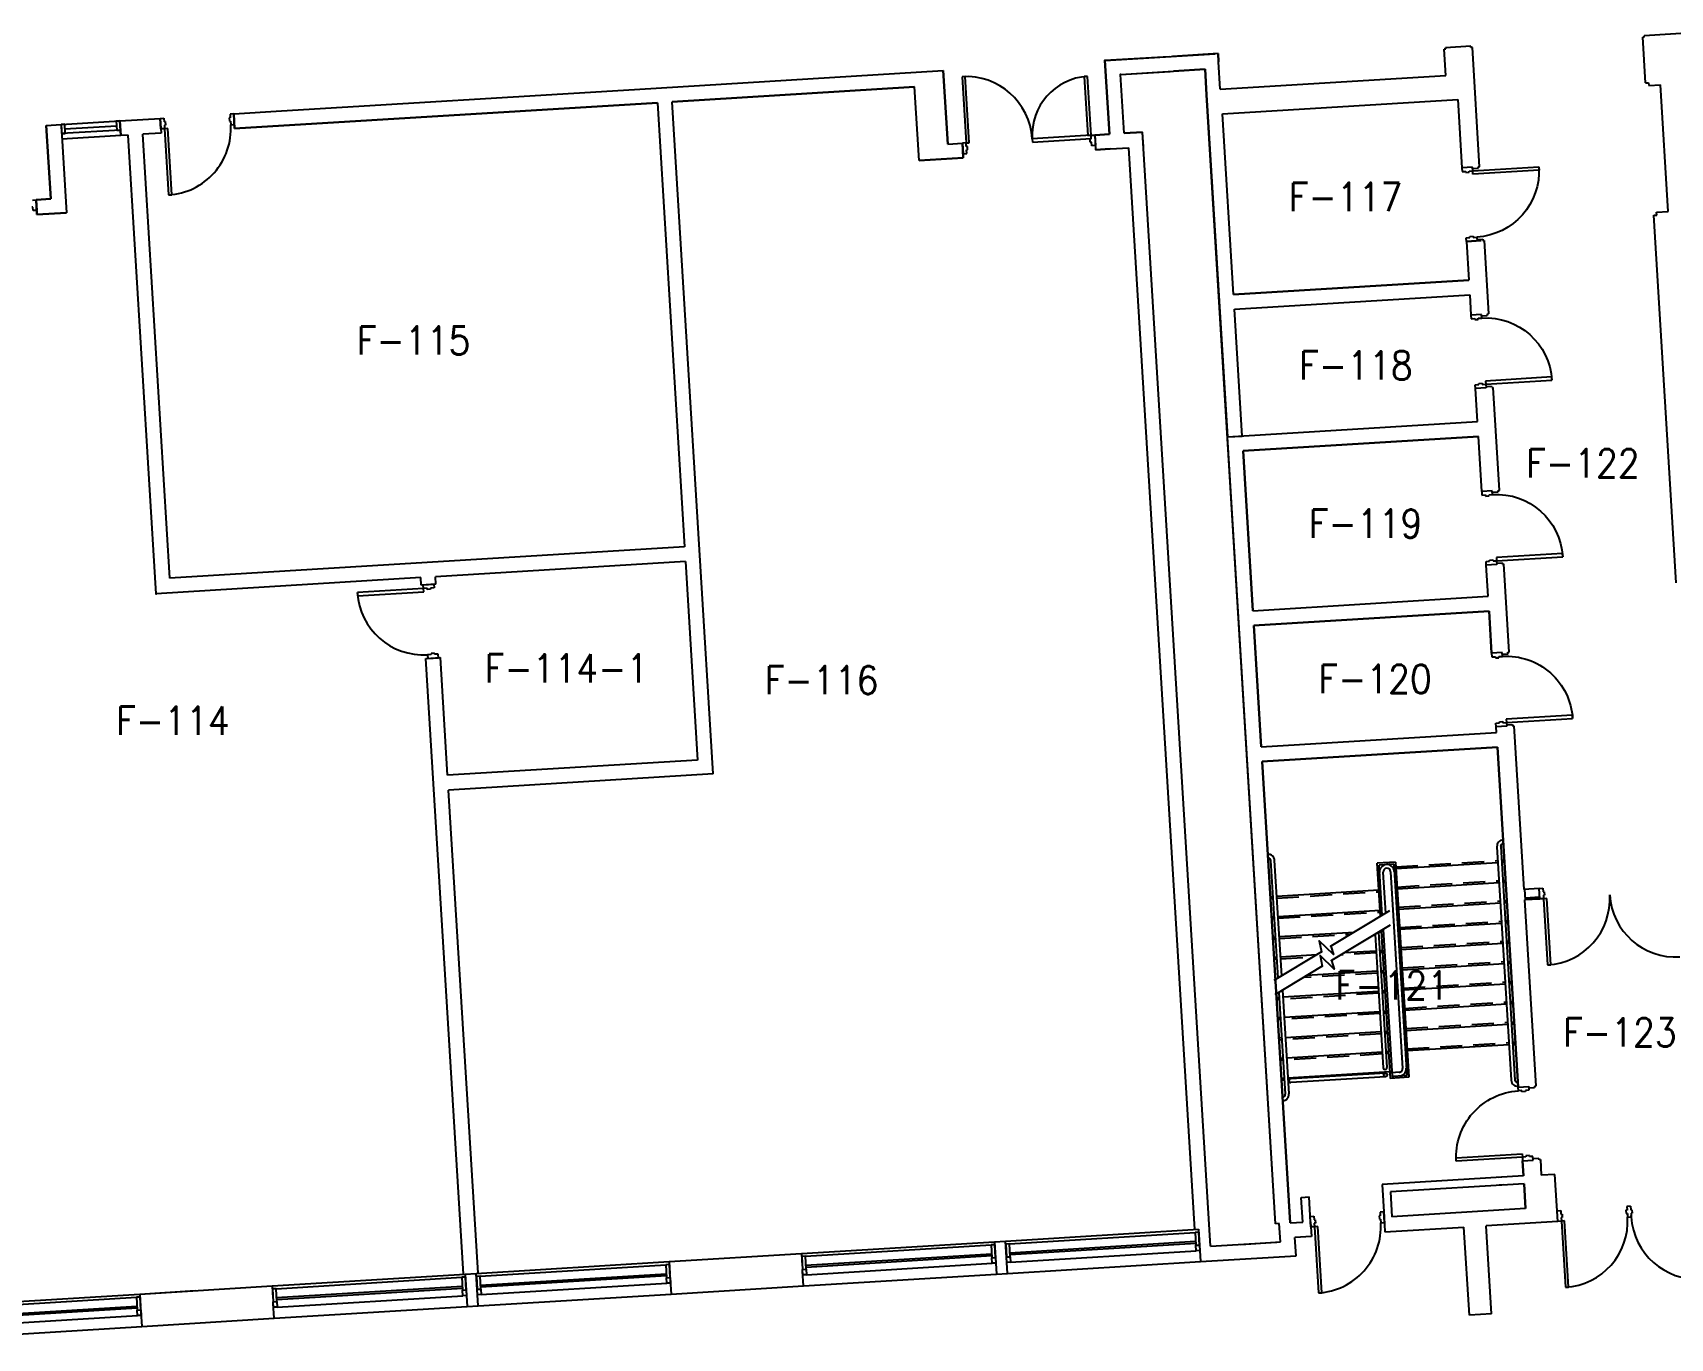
# Model space of a CAD drawing. Header units: inches. Extents: x -2 to 15026, y -1056 to 7065.
# Drawn here: x 11386 to 12275, y 5563 to 6272 of the extents above; entities that cross this region are included whole.
import ezdxf
from ezdxf.enums import TextEntityAlignment as Align

# ---------------------------------------------------------------- set-up
doc = ezdxf.new("R2010")
doc.units = ezdxf.units.IN
doc.header["$LTSCALE"] = 48
doc.header["$MEASUREMENT"] = 0
doc.linetypes.add('HIDDEN', pattern=[0.375, 0.25, -0.125])
doc.layers.get('0').update_dxf_attribs({"linetype": 'CONTINUOUS'})
for name, color, linetype in [('A-DOOR', 5, 'CONTINUOUS'), ('A-FLOR-STRS', 4, 'CONTINUOUS'), ('A-GLAZ', 1, 'CONTINUOUS'), ('A-GLAZ-DETL', 5, 'CONTINUOUS'), ('A-WALL', 7, 'CONTINUOUS'), ('A-WALL-SILL', 3, 'CONTINUOUS'), ('SP-RMNO', 7, 'CONTINUOUS'), ('SP-ROOM', 7, 'CONTINUOUS'), ('SP-ROOMF', 7, 'CONTINUOUS')]:
    doc.layers.add(name, color=color, linetype=linetype)
doc.styles.add('ROMANS', font='ROMANS', dxfattribs={"width": 0.78})

# ---------------------------------------------------------------- blocks, each defined once
blk = doc.blocks.new('BRKSYM4')
at = {"layer": 'A-FLOR-STRS', "color": 3, "linetype": 'Continuous'}
blk.add_lwpolyline([(0, 0), (0.04825, -0.192625), (0.16275, 0.235), (0.247125, 0)], dxfattribs=at)
for p in [(0, 0), (0.247125, 0)]:
    blk.add_point(p, dxfattribs=at)
blk = doc.blocks.new('BRKSYM5')
at = {"layer": 'A-FLOR-STRS', "color": 3, "linetype": 'Continuous'}
blk.add_lwpolyline([(0, 0), (0.04825, -0.192625), (0.16275, 0.235), (0.247125, 0)], dxfattribs=at)
for p in [(0, 0), (0.247125, 0)]:
    blk.add_point(p, dxfattribs=at)
blk = doc.blocks.new('FMGRM1')
at = {"style": 'ROMANS', "width": 0.9}
for tag, p in [('DATA1', (0, -0.2836)), ('DATA2', (0, -0.443)), ('DATA3', (0, -0.6024)), ('DATA4', (0, -0.7618)), ('DATA5', (0, -0.9213))]:
    blk.add_attdef(tag, text='', height=0.1172, dxfattribs=at).set_placement(p, align=Align.CENTER)
at = {"layer": 'SP-RMNO', "style": 'ROMANS', "width": 0.9}
blk.add_attdef('RMNUMB', text='', height=0.16, dxfattribs=at).set_placement((0, 0), align=Align.MIDDLE)

msp = doc.modelspace()

# ---------------------------------------------------------------- linework, layer by layer
at = {"layer": 'A-DOOR', "linetype": 'Continuous'}
for p, q in [((11892.32, 6248.32), (11890.58, 6248.21)), ((11890.58, 6248.21), (11892.78, 6212.28)), ((11894.52, 6212.38), (11892.32, 6248.32)), ((11958.7, 6248.38), (11956.95, 6248.27)), ((11956.95, 6248.27), (11958.91, 6216.33)), ((11960.65, 6216.44), (11958.7, 6248.38)), ((11455.15, 6225.59), (11457.14, 6225.71)), ((11455.5, 6219.85), (11455.15, 6225.59)), ((11457.14, 6225.71), (11457.26, 6223.77)), ((11493.2, 6225.97), (11492.57, 6225.93)), ((11492.57, 6225.93), (11492.69, 6224.06)), ((11495.07, 6228.03), (11493.08, 6227.91)), ((11493.08, 6227.91), (11493.2, 6225.97)), ((11495.43, 6222.29), (11495.07, 6228.03)), ((11457.5, 6219.97), (11455.5, 6219.85)), ((11457.26, 6223.77), (11457.89, 6223.81)), ((11458, 6221.94), (11457.38, 6221.9)), ((11457.38, 6221.9), (11457.5, 6219.97)), ((11459.24, 6220.07), (11457.5, 6219.97)), ((11457.5, 6219.97), (11459.69, 6184.04)), ((11457.89, 6223.81), (11458, 6221.94)), ((11461.44, 6184.14), (11459.24, 6220.07)), ((11492.69, 6224.06), (11493.31, 6224.1)), ((11493.31, 6224.1), (11493.43, 6222.17)), ((11493.43, 6222.17), (11495.43, 6222.29)), ((11960.65, 6216.44), (11928.71, 6214.48)), ((11958.91, 6216.33), (11960.65, 6216.44)), ((11960.65, 6216.44), (11962.65, 6216.56)), ((11960.76, 6214.69), (11960.65, 6216.44)), ((11960.77, 6214.5), (11960.65, 6216.44)), ((11962.65, 6216.56), (11963, 6210.82)), ((11892.78, 6212.28), (11890.78, 6212.15)), ((11890.78, 6212.15), (11891.13, 6206.42)), ((11892.78, 6212.28), (11894.52, 6212.38)), ((11892.9, 6210.34), (11892.78, 6212.28)), ((11893.52, 6210.38), (11892.9, 6210.34)), ((11893.01, 6208.47), (11893.63, 6208.51)), ((11893.13, 6206.54), (11893.01, 6208.47)), ((11893.63, 6208.51), (11893.52, 6210.38)), ((11928.71, 6214.48), (11928.82, 6212.73)), ((11928.82, 6212.73), (11960.76, 6214.69)), ((11960.15, 6214.46), (11960.77, 6214.5)), ((11960.26, 6212.59), (11960.15, 6214.46)), ((11960.89, 6212.63), (11960.26, 6212.59)), ((11961.01, 6210.7), (11960.89, 6212.63)), ((11963, 6210.82), (11961.01, 6210.7)), ((11891.13, 6206.42), (11893.13, 6206.54)), ((12167.84, 6199.04), (12162.1, 6198.69)), ((12162.1, 6198.69), (12162.22, 6196.7)), ((12167.96, 6197.05), (12167.84, 6199.04)), ((12167.96, 6197.05), (12203.89, 6199.25)), ((12203.89, 6199.25), (12204, 6197.5)), ((12162.22, 6196.7), (12164.15, 6196.81)), ((12164.15, 6196.81), (12164.19, 6196.19)), ((12164.19, 6196.19), (12166.06, 6196.31)), ((12166.02, 6196.93), (12167.96, 6197.05)), ((12166.06, 6196.31), (12166.02, 6196.93)), ((12168.06, 6195.3), (12167.96, 6197.05)), ((12204, 6197.5), (12168.06, 6195.3)), ((11385.73, 6181.27), (11387.72, 6181.39)), ((11387.72, 6181.39), (11388.08, 6175.65)), ((11459.69, 6184.04), (11461.44, 6184.14)), ((11385.96, 6177.47), (11385.34, 6177.43)), ((11386.08, 6175.53), (11385.96, 6177.47)), ((11388.08, 6175.65), (11386.08, 6175.53)), ((12164.42, 6160.76), (12166.35, 6160.88)), ((12164.54, 6158.77), (12164.42, 6160.76)), ((12170.28, 6159.12), (12164.54, 6158.77)), ((12166.31, 6161.51), (12168.18, 6161.62)), ((12166.35, 6160.88), (12166.31, 6161.51)), ((12168.18, 6161.62), (12168.22, 6161)), ((12168.22, 6161), (12170.16, 6161.11)), ((12170.16, 6161.11), (12170.28, 6159.12)), ((12172.72, 6119.19), (12166.98, 6118.84)), ((12166.98, 6118.84), (12167.1, 6116.85)), ((12172.84, 6117.2), (12172.72, 6119.19)), ((12167.1, 6116.85), (12169.04, 6116.96)), ((12169.04, 6116.96), (12169.07, 6116.34)), ((12169.07, 6116.34), (12170.95, 6116.45)), ((12170.91, 6117.08), (12172.84, 6117.2)), ((12170.95, 6116.45), (12170.91, 6117.08)), ((12210.87, 6085.21), (12174.93, 6083.01)), ((12174.93, 6083.01), (12175.04, 6081.26)), ((12175.04, 6081.26), (12210.97, 6083.46)), ((12210.97, 6083.46), (12210.87, 6085.21)), ((12169.3, 6080.91), (12171.23, 6081.03)), ((12169.42, 6078.92), (12169.3, 6080.91)), ((12175.16, 6079.27), (12169.42, 6078.92)), ((12171.2, 6081.65), (12173.07, 6081.77)), ((12171.23, 6081.03), (12171.2, 6081.65)), ((12173.07, 6081.77), (12173.11, 6081.15)), ((12173.11, 6081.15), (12175.04, 6081.26)), ((12175.04, 6081.26), (12175.16, 6079.27)), ((12178.58, 6023.37), (12172.84, 6023.02)), ((12172.84, 6023.02), (12172.96, 6021.02)), ((12172.96, 6021.02), (12174.9, 6021.14)), ((12174.9, 6021.14), (12174.94, 6020.52)), ((12176.77, 6021.26), (12178.7, 6021.38)), ((12176.81, 6020.63), (12176.77, 6021.26)), ((12178.7, 6021.38), (12178.58, 6023.37)), ((12174.94, 6020.52), (12176.81, 6020.63)), ((12175.16, 5985.09), (12177.09, 5985.21)), ((12177.06, 5985.83), (12178.93, 5985.95)), ((12177.09, 5985.21), (12177.06, 5985.83)), ((12178.93, 5985.95), (12178.97, 5985.32)), ((12178.97, 5985.32), (12180.9, 5985.44)), ((12216.73, 5989.39), (12180.79, 5987.19)), ((12180.79, 5987.19), (12180.9, 5985.44)), ((12180.9, 5985.44), (12216.83, 5987.64)), ((12180.9, 5985.44), (12181.02, 5983.45)), ((12216.83, 5987.64), (12216.73, 5989.39)), ((12175.28, 5983.1), (12175.16, 5985.09)), ((12181.02, 5983.45), (12175.28, 5983.1)), ((11598.12, 5970.34), (11562.19, 5968.14)), ((11562.19, 5968.14), (11562.3, 5966.39)), ((11562.3, 5966.39), (11598.23, 5968.59)), ((11598, 5972.33), (11603.74, 5972.68)), ((11598.12, 5970.34), (11598, 5972.33)), ((11600.06, 5970.46), (11598.12, 5970.34)), ((11598.23, 5968.59), (11598.12, 5970.34)), ((11600.09, 5969.83), (11600.06, 5970.46)), ((11601.97, 5969.95), (11600.09, 5969.83)), ((11603.86, 5970.69), (11601.93, 5970.57)), ((11601.93, 5970.57), (11601.97, 5969.95)), ((11603.74, 5972.68), (11603.86, 5970.69)), ((11602.25, 5934.52), (11600.32, 5934.4)), ((11600.32, 5934.4), (11600.44, 5932.41)), ((11600.44, 5932.41), (11606.18, 5932.76)), ((11604.09, 5935.26), (11602.22, 5935.15)), ((11602.22, 5935.15), (11602.25, 5934.52)), ((11604.13, 5934.64), (11604.09, 5935.26)), ((11606.06, 5934.76), (11604.13, 5934.64)), ((11606.18, 5932.76), (11606.06, 5934.76)), ((12183.95, 5935.54), (12178.21, 5935.19)), ((12178.21, 5935.19), (12178.34, 5933.19)), ((12178.34, 5933.19), (12180.27, 5933.31)), ((12180.27, 5933.31), (12180.31, 5932.68)), ((12180.31, 5932.68), (12182.18, 5932.8)), ((12182.14, 5933.42), (12184.07, 5933.54)), ((12182.18, 5932.8), (12182.14, 5933.42)), ((12184.07, 5933.54), (12183.95, 5935.54)), ((12180.53, 5897.26), (12182.47, 5897.37)), ((12180.66, 5895.26), (12180.53, 5897.26)), ((12182.43, 5898), (12184.3, 5898.11)), ((12182.47, 5897.37), (12182.43, 5898)), ((12184.3, 5898.11), (12184.34, 5897.49)), ((12184.34, 5897.49), (12186.27, 5897.61)), ((12222.1, 5901.55), (12186.17, 5899.35)), ((12186.17, 5899.35), (12186.27, 5897.61)), ((12186.27, 5897.61), (12222.21, 5899.81)), ((12186.27, 5897.61), (12186.39, 5895.61)), ((12222.21, 5899.81), (12222.1, 5901.55)), ((12186.39, 5895.61), (12180.66, 5895.26)), ((12204.08, 5807.55), (12206.08, 5807.67)), ((12204.43, 5801.81), (12204.08, 5807.55)), ((12206.08, 5807.67), (12206.19, 5805.73)), ((12206.43, 5801.93), (12204.43, 5801.81)), ((12206.19, 5805.73), (12206.82, 5805.77)), ((12206.93, 5803.9), (12206.31, 5803.86)), ((12206.31, 5803.86), (12206.43, 5801.93)), ((12208.18, 5802.04), (12206.43, 5801.93)), ((12206.43, 5801.93), (12208.63, 5765.99)), ((12206.82, 5805.77), (12206.93, 5803.9)), ((12210.37, 5766.1), (12208.18, 5802.04)), ((12208.63, 5765.99), (12210.37, 5766.1)), ((12192.62, 5699.63), (12198.36, 5699.98)), ((12192.74, 5697.63), (12192.62, 5699.63)), ((12194.68, 5697.75), (12192.74, 5697.63)), ((12194.71, 5697.12), (12194.68, 5697.75)), ((12196.59, 5697.24), (12194.71, 5697.12)), ((12198.48, 5697.98), (12196.55, 5697.86)), ((12196.55, 5697.86), (12196.59, 5697.24)), ((12198.36, 5699.98), (12198.48, 5697.98)), ((12158.9, 5661.24), (12194.83, 5663.44)), ((12159.01, 5659.5), (12158.9, 5661.24)), ((12194.94, 5661.7), (12159.01, 5659.5)), ((12194.83, 5663.44), (12194.94, 5661.7)), ((12196.87, 5661.81), (12194.94, 5661.7)), ((12194.94, 5661.7), (12195.06, 5659.7)), ((12195.06, 5659.7), (12200.8, 5660.05)), ((12198.71, 5662.55), (12196.84, 5662.44)), ((12196.84, 5662.44), (12196.87, 5661.81)), ((12198.75, 5661.93), (12198.71, 5662.55)), ((12200.68, 5662.05), (12198.75, 5661.93)), ((12200.8, 5660.05), (12200.68, 5662.05)), ((12079.69, 5629.48), (12081.69, 5629.6)), ((12080.04, 5623.74), (12079.69, 5629.48)), ((12081.69, 5629.6), (12081.81, 5627.66)), ((12117.74, 5629.86), (12117.12, 5629.82)), ((12117.12, 5629.82), (12117.23, 5627.95)), ((12119.62, 5631.92), (12117.62, 5631.8)), ((12117.62, 5631.8), (12117.74, 5629.86)), ((12119.97, 5626.18), (12119.62, 5631.92)), ((12213.75, 5632.54), (12215.75, 5632.66)), ((12214.1, 5626.8), (12213.75, 5632.54)), ((12215.75, 5632.66), (12215.87, 5630.73)), ((12215.87, 5630.73), (12216.49, 5630.77)), ((12216.49, 5630.77), (12216.61, 5628.9)), ((12251.8, 5632.93), (12251.18, 5632.89)), ((12251.18, 5632.89), (12251.29, 5631.02)), ((12251.29, 5631.02), (12251.92, 5631.06)), ((12253.68, 5634.98), (12251.68, 5634.86)), ((12251.68, 5634.86), (12251.8, 5632.93)), ((12251.92, 5631.06), (12252.04, 5629.12)), ((12253.68, 5634.98), (12253.8, 5633.05)), ((12253.8, 5633.05), (12254.42, 5633.09)), ((12254.54, 5631.22), (12253.91, 5631.18)), ((12253.91, 5631.18), (12254.03, 5629.24)), ((12254.42, 5633.09), (12254.54, 5631.22)), ((12082.04, 5623.86), (12080.04, 5623.74)), ((12081.81, 5627.66), (12082.43, 5627.7)), ((12082.54, 5625.83), (12081.92, 5625.79)), ((12081.92, 5625.79), (12082.04, 5623.86)), ((12083.79, 5623.97), (12082.04, 5623.86)), ((12082.04, 5623.86), (12084.24, 5587.93)), ((12082.43, 5627.7), (12082.54, 5625.83)), ((12085.98, 5588.03), (12083.79, 5623.97)), ((12117.23, 5627.95), (12117.85, 5627.99)), ((12117.85, 5627.99), (12117.97, 5626.06)), ((12117.97, 5626.06), (12119.97, 5626.18)), ((12216.1, 5626.92), (12214.1, 5626.8)), ((12216.61, 5628.9), (12215.98, 5628.86)), ((12215.98, 5628.86), (12216.1, 5626.92)), ((12217.85, 5627.03), (12216.1, 5626.92)), ((12216.1, 5626.92), (12218.3, 5590.99)), ((12220.04, 5591.09), (12217.85, 5627.03)), ((12252.04, 5629.12), (12254.03, 5629.24)), ((12084.24, 5587.93), (12085.98, 5588.03)), ((12218.3, 5590.99), (12220.04, 5591.09))]:
    msp.add_line(p, q, dxfattribs=at)
for centre, radius, start, end in [((11892.78, 6212.28), 36, 3.50549, 93.50549), ((11960.65, 6216.44), 32, 93.50548, 183.50548), ((12206.43, 5801.93), 36, 273.5, 3.49999), ((12278.27, 5806.3), 36, 183.50001, 273.50001), ((12216.1, 5626.92), 36, 273.50045, 3.50044), ((12289.94, 5631.42), 36, 183.50046, 273.50046)]:
    msp.add_arc(centre, radius, start, end, dxfattribs=at)
for centre, major_axis, start_param, end_param in [((11457.5, 6219.97), (25.46, 25.46), 3.988077, 5.558874), ((11598.12, 5970.34), (-25.46, 25.46), 0.846485, 2.417281), ((12082.04, 5623.86), (25.46, 25.46), 3.988077, 5.558874)]:
    msp.add_ellipse(centre, major_axis=major_axis, ratio=1, start_param=start_param, end_param=end_param, dxfattribs=at)
at = {"layer": 'A-DOOR', "linetype": 'Continuous', "extrusion": (0, 0, -1)}
for centre, major_axis, start_param, end_param in [((12167.96, 6197.05), (-25.46, 25.46), 2.295108, 3.865904), ((12175.04, 6081.26), (-25.46, 25.46), 0.724312, 2.295108), ((12180.9, 5985.44), (-25.46, 25.46), 0.724312, 2.295108), ((12186.27, 5897.61), (25.46, 25.46), -0.846485, 0.724312), ((12194.94, 5661.7), (25.46, 25.46), 3.865904, 5.436701)]:
    msp.add_ellipse(centre, major_axis=major_axis, ratio=1, start_param=start_param, end_param=end_param, dxfattribs=at)
at = {"layer": 'A-DOOR', "linetype": 'Continuous'}
msp.add_point((12254, 5629.74), dxfattribs=at)
at = {"layer": 'A-FLOR-STRS', "linetype": 'Continuous'}
for p, q in [((12181.13, 5830.17), (12188.88, 5703.4)), ((12183.13, 5830.29), (12190.88, 5703.53)), ((12062.26, 5758.96), (12058.36, 5822.66)), ((12064.19, 5760.12), (12060.36, 5822.78)), ((12126.04, 5821.79), (12116.06, 5821.18)), ((12117.82, 5792.43), (12116.06, 5821.18)), ((12125.1, 5820.73), (12117.12, 5820.24)), ((12118.78, 5793.01), (12117.12, 5820.24)), ((12120.71, 5794.18), (12119.36, 5816.37)), ((12123.35, 5816.61), (12129.88, 5709.81)), ((12125.1, 5820.73), (12132.12, 5705.94)), ((12126.04, 5821.79), (12133.18, 5705.01)), ((12126.25, 5818.3), (12181.65, 5821.68)), ((12183.65, 5821.81), (12185.14, 5821.9)), ((12126.92, 5807.32), (12182.32, 5810.7)), ((12184.32, 5810.83), (12185.81, 5810.92)), ((12058.05, 5803.1), (12059.55, 5803.19)), ((12061.55, 5803.32), (12116.94, 5806.71)), ((12127.6, 5796.34), (12182.99, 5799.72)), ((12184.99, 5799.85), (12186.49, 5799.94)), ((12058.72, 5792.12), (12060.22, 5792.22)), ((12062.22, 5792.34), (12117.61, 5795.73)), ((12122.7, 5795.37), (12090.86, 5776.19)), ((12059.4, 5781.14), (12060.89, 5781.24)), ((12062.89, 5781.36), (12103.57, 5783.85)), ((12123.18, 5787.53), (12091.34, 5768.35)), ((12114.91, 5782.55), (12119.34, 5710.17)), ((12116.85, 5783.71), (12121.34, 5710.29)), ((12118.3, 5784.59), (12123.2, 5704.4)), ((12119.26, 5785.17), (12124.14, 5705.46)), ((12128.27, 5785.36), (12183.66, 5788.74)), ((12185.66, 5788.87), (12187.16, 5788.96)), ((12085.78, 5773.13), (12059.92, 5757.55)), ((12115.46, 5773.55), (12098.23, 5772.5)), ((12118.96, 5773.77), (12117.46, 5773.68)), ((12128.94, 5774.38), (12184.33, 5777.77)), ((12186.33, 5777.89), (12187.83, 5777.98)), ((12060.07, 5770.16), (12061.56, 5770.26)), ((12086.26, 5765.29), (12060.4, 5749.71)), ((12063.56, 5770.38), (12083.2, 5771.58)), ((12129.61, 5763.4), (12185.01, 5766.79)), ((12187, 5766.91), (12188.5, 5767)), ((12116.14, 5762.57), (12077.87, 5760.23)), ((12119.63, 5762.79), (12118.13, 5762.7)), ((12130.28, 5752.42), (12185.68, 5755.81)), ((12187.67, 5755.93), (12189.17, 5756.02)), ((12062.91, 5748.3), (12061.41, 5748.21)), ((12062.73, 5751.12), (12066.11, 5695.9)), ((12064.67, 5752.28), (12068.11, 5696.02)), ((12116.81, 5751.59), (12064.9, 5748.42)), ((12120.3, 5751.81), (12118.8, 5751.72)), ((12188.35, 5744.95), (12189.84, 5745.04)), ((12063.58, 5737.32), (12062.08, 5737.23)), ((12117.48, 5740.61), (12065.58, 5737.44)), ((12120.97, 5740.83), (12119.47, 5740.74)), ((12130.95, 5741.44), (12186.35, 5744.83)), ((12118.15, 5729.64), (12066.25, 5726.46)), ((12121.64, 5729.85), (12120.15, 5729.76)), ((12131.62, 5730.46), (12187.02, 5733.85)), ((12189.02, 5733.97), (12190.51, 5734.06)), ((12064.25, 5726.34), (12062.75, 5726.25)), ((12118.82, 5718.66), (12066.92, 5715.48)), ((12122.31, 5718.87), (12120.82, 5718.78)), ((12132.3, 5719.48), (12187.69, 5722.87)), ((12189.69, 5722.99), (12191.19, 5723.08)), ((12064.92, 5715.36), (12063.42, 5715.27)), ((12065.59, 5704.38), (12064.1, 5704.29)), ((12122.99, 5707.89), (12067.59, 5704.5)), ((12119.49, 5707.68), (12067.76, 5704.51)), ((12120.52, 5707.24), (12069.08, 5704.09)), ((12120.64, 5705.24), (12069.2, 5702.1)), ((12133.18, 5705.01), (12123.2, 5704.4)), ((12128.01, 5707.7), (12124.01, 5707.45)), ((12125.14, 5705.52), (12124.14, 5705.46)), ((12132.12, 5705.94), (12125.14, 5705.52))]:
    msp.add_line(p, q, dxfattribs=at)
at = {"layer": 'A-FLOR-STRS', "linetype": 'HIDDEN'}
for p, q in [((12126.19, 5819.29), (12181.59, 5822.68)), ((12183.58, 5822.8), (12185.08, 5822.9)), ((12126.86, 5808.31), (12182.26, 5811.7)), ((12184.26, 5811.82), (12185.75, 5811.92)), ((12058.11, 5802.11), (12059.61, 5802.2)), ((12061.61, 5802.32), (12117, 5805.71)), ((12127.53, 5797.33), (12182.93, 5800.72)), ((12184.93, 5800.84), (12186.42, 5800.94)), ((12058.79, 5791.13), (12060.28, 5791.22)), ((12062.28, 5791.34), (12117.68, 5794.73)), ((12128.21, 5786.35), (12183.6, 5789.74)), ((12185.6, 5789.87), (12187.1, 5789.96)), ((12062.95, 5780.36), (12101.71, 5782.73)), ((12118.35, 5783.75), (12116.74, 5783.65)), ((12059.46, 5780.15), (12060.95, 5780.24)), ((12115.52, 5772.55), (12096.38, 5771.38)), ((12119.02, 5772.77), (12117.52, 5772.68)), ((12128.88, 5775.38), (12184.27, 5778.76)), ((12186.27, 5778.89), (12187.77, 5778.98)), ((12060.13, 5769.17), (12061.63, 5769.26)), ((12063.62, 5769.38), (12081.35, 5770.46)), ((12129.55, 5764.4), (12184.95, 5767.78)), ((12186.94, 5767.91), (12188.44, 5768)), ((12116.2, 5761.58), (12076.02, 5759.12)), ((12119.69, 5761.79), (12118.19, 5761.7)), ((12130.22, 5753.42), (12185.62, 5756.8)), ((12187.61, 5756.93), (12189.11, 5757.02)), ((12062.97, 5747.3), (12061.47, 5747.21)), ((12116.87, 5750.6), (12064.96, 5747.42)), ((12120.36, 5750.81), (12118.86, 5750.72)), ((12130.89, 5742.44), (12186.29, 5745.83)), ((12188.28, 5745.95), (12189.78, 5746.04)), ((12063.64, 5736.32), (12062.14, 5736.23)), ((12117.54, 5739.62), (12065.64, 5736.44)), ((12121.03, 5739.83), (12119.54, 5739.74)), ((12118.21, 5728.64), (12066.31, 5725.46)), ((12121.7, 5728.85), (12120.21, 5728.76)), ((12131.56, 5731.46), (12186.96, 5734.85)), ((12188.96, 5734.97), (12190.45, 5735.06)), ((12064.31, 5725.34), (12062.81, 5725.25)), ((12132.24, 5720.48), (12187.63, 5723.87)), ((12189.63, 5723.99), (12191.13, 5724.08)), ((12064.98, 5714.36), (12063.49, 5714.27)), ((12118.88, 5717.66), (12066.98, 5714.48)), ((12122.38, 5717.87), (12120.88, 5717.78)), ((12065.65, 5703.38), (12064.16, 5703.29)), ((12068.25, 5703.54), (12067.65, 5703.5))]:
    msp.add_line(p, q, dxfattribs=at)
at = {"layer": 'A-FLOR-STRS', "linetype": 'Continuous'}
msp.add_circle((12120.58, 5706.24), 1, dxfattribs=at)
for centre, radius, start, end in [((12056.86, 5822.57), 3.5, 3.49854, 93.5), ((12184.62, 5830.38), 3.5, 93.5, 183.50094), ((12184.62, 5830.38), 1.5, 93.5, 183.50199), ((12056.86, 5822.57), 1.5, 3.49775, 93.5), ((12121.35, 5816.49), 4, 3.5, 183.5), ((12121.35, 5816.49), 2, 3.5, 183.5), ((12120.34, 5710.23), 1, 183.49694, 3.50302), ((12127.89, 5709.69), 2, 273.50579, 3.5), ((12127.89, 5709.69), 4, 273.49981, 3.5), ((12069.14, 5703.09), 1, 93.49694, 273.50302), ((12192.38, 5703.62), 3.5, 183.49909, 273.5), ((12192.38, 5703.62), 1.5, 183.5, 273.5), ((12064.62, 5695.8), 1.5, 273.5, 3.5014), ((12064.62, 5695.8), 3.5, 273.5, 3.5014)]:
    msp.add_arc(centre, radius, start, end, dxfattribs=at)
at = {"layer": 'A-GLAZ', "linetype": 'Continuous'}
for p, q in [((11433.49, 6219.25), (11401.55, 6217.3)), ((11403.4, 6219.92), (11431.35, 6221.62)), ((12196.35, 5802.52), (12204.36, 5803.01)), ((12196.38, 5802.02), (12204.39, 5802.51)), ((11916.31, 5614.6), (12017.12, 5620.76)), ((11805.52, 5607.82), (11906.33, 5613.99)), ((12017.43, 5615.77), (11916.61, 5609.61)), ((12017.49, 5614.78), (11916.67, 5608.61)), ((11628.85, 5597.02), (11729.66, 5603.18)), ((11906.63, 5609), (11805.82, 5602.83)), ((11906.69, 5608), (11805.88, 5601.83)), ((11806.13, 5597.84), (11906.94, 5604.01)), ((11916.92, 5604.62), (12017.73, 5610.78)), ((11518.05, 5590.24), (11618.86, 5596.41)), ((11729.96, 5598.19), (11629.15, 5592.03)), ((11730.02, 5597.19), (11629.21, 5591.03)), ((11341.38, 5579.43), (11442.19, 5585.6)), ((11619.17, 5591.42), (11518.36, 5585.25)), ((11619.23, 5590.42), (11518.42, 5584.25)), ((11518.66, 5580.26), (11619.48, 5586.42)), ((11629.46, 5587.04), (11730.27, 5593.2)), ((11442.5, 5580.61), (11343.19, 5574.54)), ((11442.56, 5579.61), (11343.25, 5573.54)), ((11341.99, 5569.45), (11442.81, 5575.62))]:
    msp.add_line(p, q, dxfattribs=at)
at = {"layer": 'A-GLAZ-DETL', "linetype": 'Continuous'}
for p, q in [((11403.25, 6222.41), (11401.25, 6222.29)), ((11401.25, 6222.29), (11401.55, 6217.3)), ((11401.55, 6217.3), (11403.55, 6217.42)), ((11403.55, 6217.42), (11403.25, 6222.41)), ((11433.19, 6224.24), (11431.19, 6224.12)), ((11431.19, 6224.12), (11431.5, 6219.13)), ((11431.5, 6219.13), (11433.49, 6219.25)), ((11433.49, 6219.25), (11433.19, 6224.24)), ((12019.12, 5620.89), (12017.12, 5620.76)), ((12017.12, 5620.76), (12017.55, 5613.78)), ((12019.54, 5613.9), (12019.12, 5620.89)), ((11908.32, 5614.11), (11906.33, 5613.99)), ((11906.33, 5613.99), (11906.75, 5607)), ((11908.75, 5607.12), (11908.32, 5614.11)), ((11916.31, 5614.6), (11914.31, 5614.48)), ((11914.31, 5614.48), (11914.74, 5607.49)), ((11916.74, 5607.61), (11916.31, 5614.6)), ((12017.55, 5613.78), (12019.54, 5613.9)), ((12017.55, 5613.78), (12019.54, 5613.9)), ((12017.73, 5610.78), (12017.55, 5613.78)), ((12019.54, 5613.9), (12019.73, 5610.91)), ((11731.65, 5603.3), (11729.66, 5603.18)), ((11729.66, 5603.18), (11730.08, 5596.2)), ((11732.08, 5596.32), (11731.65, 5603.3)), ((11805.52, 5607.82), (11803.52, 5607.7)), ((11803.52, 5607.7), (11803.95, 5600.71)), ((11805.94, 5600.84), (11805.52, 5607.82)), ((11906.75, 5607), (11908.75, 5607.12)), ((11906.75, 5607), (11908.75, 5607.12)), ((11906.94, 5604.01), (11906.75, 5607)), ((11908.93, 5604.13), (11906.94, 5604.01)), ((11908.75, 5607.12), (11908.93, 5604.13)), ((11914.74, 5607.49), (11916.74, 5607.61)), ((11914.74, 5607.49), (11916.74, 5607.61)), ((11914.92, 5604.5), (11914.74, 5607.49)), ((11916.92, 5604.62), (11914.92, 5604.5)), ((11916.74, 5607.61), (11916.92, 5604.62)), ((12019.73, 5610.91), (12017.73, 5610.78)), ((11620.86, 5596.53), (11618.86, 5596.41)), ((11618.86, 5596.41), (11619.29, 5589.42)), ((11621.29, 5589.54), (11620.86, 5596.53)), ((11628.85, 5597.02), (11626.85, 5596.89)), ((11626.85, 5596.89), (11627.28, 5589.91)), ((11629.27, 5590.03), (11628.85, 5597.02)), ((11730.08, 5596.2), (11732.08, 5596.32)), ((11730.08, 5596.2), (11732.08, 5596.32)), ((11730.27, 5593.2), (11730.08, 5596.2)), ((11732.08, 5596.32), (11732.26, 5593.32)), ((11803.95, 5600.71), (11805.94, 5600.84)), ((11803.95, 5600.71), (11805.94, 5600.84)), ((11804.13, 5597.72), (11803.95, 5600.71)), ((11806.13, 5597.84), (11804.13, 5597.72)), ((11805.94, 5600.84), (11806.13, 5597.84)), ((11444.19, 5585.72), (11442.19, 5585.6)), ((11442.19, 5585.6), (11442.62, 5578.61)), ((11444.62, 5578.74), (11444.19, 5585.72)), ((11518.05, 5590.24), (11516.06, 5590.12)), ((11516.06, 5590.12), (11516.48, 5583.13)), ((11518.48, 5583.25), (11518.05, 5590.24)), ((11619.29, 5589.42), (11621.29, 5589.54)), ((11619.29, 5589.42), (11621.29, 5589.54)), ((11619.48, 5586.42), (11619.29, 5589.42)), ((11621.47, 5586.55), (11619.48, 5586.42)), ((11621.29, 5589.54), (11621.47, 5586.55)), ((11627.28, 5589.91), (11629.27, 5590.03)), ((11627.28, 5589.91), (11629.27, 5590.03)), ((11627.46, 5586.91), (11627.28, 5589.91)), ((11629.46, 5587.04), (11627.46, 5586.91)), ((11629.27, 5590.03), (11629.46, 5587.04)), ((11732.26, 5593.32), (11730.27, 5593.2)), ((11442.62, 5578.61), (11444.62, 5578.74)), ((11442.62, 5578.61), (11444.62, 5578.74)), ((11442.81, 5575.62), (11442.62, 5578.61)), ((11444.62, 5578.74), (11444.8, 5575.74)), ((11516.48, 5583.13), (11518.48, 5583.25)), ((11516.48, 5583.13), (11518.48, 5583.25)), ((11516.67, 5580.14), (11516.48, 5583.13)), ((11518.66, 5580.26), (11516.67, 5580.14)), ((11518.48, 5583.25), (11518.66, 5580.26)), ((11444.8, 5575.74), (11442.81, 5575.62))]:
    msp.add_line(p, q, dxfattribs=at)
at = {"layer": 'A-WALL', "linetype": 'Continuous'}
for p, q in [((12261.07, 6269.74), (12260.32, 6269.7)), ((12286.85, 6272.07), (12261.02, 6270.49)), ((12261.07, 6269.74), (12261.02, 6270.49)), ((12153.27, 6263.15), (12152.52, 6263.1)), ((12153.39, 6248.88), (12152.52, 6263.1)), ((12166.95, 6264.74), (12153.22, 6263.9)), ((12153.27, 6263.15), (12153.22, 6263.9)), ((12166.99, 6263.99), (12166.95, 6264.74)), ((12167.74, 6264.03), (12166.99, 6263.99)), ((12171.7, 6199.28), (12167.74, 6264.03)), ((12261.84, 6244.87), (12260.32, 6269.7)), ((12269.98, 6269.41), (12269.98, 6269.41)), ((11968.19, 6256.96), (12028.07, 6260.63)), ((12003.09, 6259.09), (11968.19, 6256.96)), ((11970.64, 6217.04), (11968.19, 6256.96)), ((11968.19, 6256.96), (11970.64, 6217.04)), ((11976.67, 6249.47), (12022.57, 6252.27)), ((12003.09, 6259.09), (12003.09, 6259.09)), ((12029.69, 6260.73), (12004.95, 6259.21)), ((12029.69, 6260.73), (12004.95, 6259.21)), ((12022.57, 6252.27), (12005.44, 6251.23)), ((12005.44, 6251.23), (12022.57, 6252.27)), ((12023.42, 6238.3), (12022.57, 6252.27)), ((12022.57, 6252.27), (12023.42, 6238.3)), ((12029.69, 6260.73), (12029.95, 6256.36)), ((12029.95, 6256.36), (12029.69, 6260.73)), ((12030.87, 6241.39), (12029.95, 6256.36)), ((11712.67, 6241.34), (11880.35, 6251.59)), ((11712.67, 6241.34), (11880.35, 6251.59)), ((11882.8, 6211.67), (11880.35, 6251.59)), ((11880.35, 6251.59), (11882.8, 6211.67)), ((11976.67, 6249.47), (12003.58, 6251.11)), ((11978.62, 6217.53), (11976.67, 6249.47)), ((11978.62, 6217.53), (11976.67, 6249.47)), ((12030.87, 6241.39), (12153.39, 6248.88)), ((12261.84, 6244.87), (12263.46, 6244.97)), ((12263.46, 6244.97), (12263.56, 6243.35)), ((12263.56, 6243.35), (12269.92, 6243.73)), ((12274.12, 6175.11), (12269.92, 6243.73)), ((11521.03, 6229.61), (11712.67, 6241.34)), ((11864.87, 6242.63), (11733.12, 6234.57)), ((11733.12, 6234.57), (11864.87, 6242.63)), ((11755.43, 5869.75), (11733.12, 6234.57)), ((11867.31, 6202.7), (11864.87, 6242.63)), ((11867.31, 6202.7), (11864.87, 6242.63)), ((12060.9, 5625.45), (12023.42, 6238.3)), ((12023.42, 6238.3), (12034.77, 6052.65)), ((12032.06, 6228.06), (12159.82, 6235.87)), ((12159.82, 6235.87), (12162.1, 6198.69)), ((11433.19, 6224.24), (11455.15, 6225.59)), ((11433.19, 6224.24), (11455.15, 6225.59)), ((11455.15, 6225.59), (11455.64, 6217.55)), ((11455.15, 6225.59), (11455.64, 6217.55)), ((11495.07, 6228.03), (11521.03, 6229.61)), ((11495.07, 6228.03), (11521.03, 6229.61)), ((11495.07, 6228.03), (11495.56, 6220.04)), ((11495.56, 6220.04), (11495.07, 6228.03)), ((11495.56, 6220.04), (11725.13, 6234.08)), ((11725.13, 6234.08), (11495.56, 6220.04)), ((11725.13, 6234.08), (11739.88, 5993.03)), ((12038.06, 6129.99), (12032.06, 6228.06)), ((12038.06, 6129.99), (12032.06, 6228.06)), ((11393.26, 6221.8), (11401.25, 6222.29)), ((11393.26, 6221.8), (11401.25, 6222.29)), ((11393.26, 6221.8), (11395.71, 6181.87)), ((11395.71, 6181.87), (11393.26, 6221.8)), ((11401.25, 6222.29), (11433.19, 6224.24)), ((11401.25, 6222.29), (11404.18, 6174.38)), ((11401.25, 6222.29), (11404.18, 6174.38)), ((11433.19, 6224.24), (11433.68, 6216.21)), ((11433.68, 6216.21), (11433.19, 6224.24)), ((11437.67, 6216.45), (11433.68, 6216.21)), ((11437.67, 6216.45), (11433.68, 6216.21)), ((11452.9, 5967.47), (11437.67, 6216.45)), ((11455.64, 6217.55), (11445.66, 6216.94)), ((11455.64, 6217.55), (11445.66, 6216.94)), ((11460.4, 5975.94), (11445.66, 6216.94)), ((11962.65, 6216.55), (11970.64, 6217.04)), ((11970.64, 6217.04), (11962.65, 6216.55)), ((11962.65, 6216.55), (11963.14, 6208.57)), ((11962.65, 6216.55), (11963.14, 6208.57)), ((11978.62, 6217.53), (11988.6, 6218.14)), ((11988.6, 6218.14), (11978.62, 6217.53)), ((12025.59, 5613.27), (11988.6, 6218.14)), ((11989.09, 6210.15), (11988.6, 6218.14)), ((11882.8, 6211.67), (11890.78, 6212.15)), ((11882.8, 6211.67), (11890.78, 6212.15)), ((11891.27, 6204.17), (11890.78, 6212.15)), ((11890.78, 6212.15), (11891.27, 6204.17)), ((11971.12, 6209.05), (11963.14, 6208.57)), ((11963.14, 6208.57), (11971.12, 6209.05)), ((11971.12, 6209.05), (11981.1, 6209.66)), ((11971.12, 6209.05), (11981.1, 6209.66)), ((11971.12, 6209.05), (11971.12, 6209.05)), ((12017.02, 5622.39), (11981.1, 6209.66)), ((11867.31, 6202.7), (11891.27, 6204.17)), ((11891.27, 6204.17), (11867.31, 6202.7)), ((12170.95, 6199.23), (12171.7, 6199.28)), ((12171, 6198.49), (12170.95, 6199.23)), ((12167.88, 6198.3), (12171, 6198.49)), ((11395.71, 6181.87), (11387.73, 6181.39)), ((11387.73, 6181.39), (11395.71, 6181.87)), ((11387.73, 6181.39), (11388.21, 6173.4)), ((11388.21, 6173.4), (11387.73, 6181.39)), ((11388.21, 6173.4), (11404.18, 6174.38)), ((11404.18, 6174.38), (11388.21, 6173.4)), ((12266.23, 6173), (12267.86, 6173.1)), ((12278.44, 5973.38), (12266.23, 6173)), ((12267.76, 6174.72), (12274.12, 6175.11)), ((12267.86, 6173.1), (12267.76, 6174.72)), ((12164.54, 6158.74), (12172.53, 6159.23)), ((12172.53, 6159.23), (12164.54, 6158.74)), ((12164.54, 6158.74), (12165.82, 6137.81)), ((12164.54, 6158.74), (12165.82, 6137.81)), ((12170.23, 6159.84), (12173.35, 6160.03)), ((12173.35, 6160.03), (12173.4, 6159.28)), ((12173.4, 6159.28), (12174.15, 6159.33)), ((12174.15, 6159.33), (12176.59, 6119.43)), ((12038.06, 6129.99), (12165.82, 6137.81)), ((12165.82, 6137.81), (12038.06, 6129.99)), ((12038.55, 6122.01), (12166.31, 6129.82)), ((12038.55, 6122.01), (12166.31, 6129.82)), ((12166.31, 6129.82), (12166.98, 6118.84)), ((12166.31, 6129.82), (12166.98, 6118.84)), ((12042.76, 6053.14), (12038.55, 6122.01)), ((12042.76, 6053.14), (12038.55, 6122.01)), ((12172.77, 6118.44), (12175.88, 6118.64)), ((12175.84, 6119.38), (12176.59, 6119.43)), ((12175.84, 6119.38), (12175.88, 6118.64)), ((12167.08, 6117.22), (12167.08, 6117.22)), ((12169.32, 6080.54), (12169.32, 6080.54)), ((12170.52, 6060.95), (12169.42, 6078.92)), ((12175.12, 6080.02), (12178.23, 6080.21)), ((12178.28, 6079.46), (12178.23, 6080.21)), ((12178.28, 6079.46), (12179.03, 6079.5)), ((12182.45, 6023.61), (12179.03, 6079.5)), ((12034.77, 6052.65), (12170.52, 6060.95)), ((12034.77, 6052.65), (12170.52, 6060.95)), ((12034.77, 6052.65), (12042.76, 6053.14)), ((12060.9, 5625.45), (12034.77, 6052.65)), ((12043.25, 6045.15), (12171.01, 6052.96)), ((12171.01, 6052.96), (12043.25, 6045.15)), ((12172.84, 6023.02), (12171.01, 6052.96)), ((12172.84, 6023.02), (12171.01, 6052.96)), ((12048.56, 5958.31), (12043.25, 6045.15)), ((12043.25, 6045.15), (12048.56, 5958.31)), ((12178.63, 6022.62), (12181.75, 6022.81)), ((12181.7, 6023.56), (12182.45, 6023.61)), ((12181.75, 6022.81), (12181.7, 6023.56)), ((11739.88, 5993.03), (11460.4, 5975.94)), ((11596.63, 5976.26), (11452.9, 5967.47)), ((11596.88, 5972.26), (11596.63, 5976.26)), ((11740.37, 5985.05), (11604.62, 5976.75)), ((11604.86, 5972.75), (11604.62, 5976.75)), ((11740.37, 5985.05), (11746.96, 5877.25)), ((12176.32, 5966.13), (12175.28, 5983.1)), ((12176.32, 5966.13), (12175.28, 5983.1)), ((12180.98, 5984.19), (12184.1, 5984.39)), ((12184.14, 5983.64), (12184.1, 5984.39)), ((12184.14, 5983.64), (12184.89, 5983.68)), ((12187.82, 5935.77), (12184.89, 5983.68)), ((11604.86, 5972.75), (11596.88, 5972.26)), ((12048.56, 5958.31), (12176.32, 5966.13)), ((12048.56, 5958.31), (12176.32, 5966.13)), ((12049.05, 5950.33), (12176.81, 5958.14)), ((12176.81, 5958.14), (12049.05, 5950.33)), ((12053.08, 5884.45), (12049.05, 5950.33)), ((12049.05, 5950.33), (12053.08, 5884.45)), ((12176.81, 5958.14), (12178.21, 5935.19)), ((12178.21, 5935.19), (12176.81, 5958.14)), ((11599.32, 5932.34), (11607.3, 5932.83)), ((11619.76, 5598.09), (11599.32, 5932.34)), ((11611.21, 5868.95), (11607.3, 5932.83)), ((12184, 5934.79), (12187.12, 5934.98)), ((12187.07, 5935.73), (12187.82, 5935.77)), ((12187.12, 5934.98), (12187.07, 5935.73)), ((12186.35, 5896.36), (12189.47, 5896.55)), ((12189.47, 5896.55), (12189.51, 5895.8)), ((12053.08, 5884.45), (12180.84, 5892.27)), ((12053.08, 5884.45), (12180.84, 5892.27)), ((12180.84, 5892.27), (12180.66, 5895.26)), ((12180.84, 5892.27), (12180.66, 5895.26)), ((12189.51, 5895.8), (12190.26, 5895.85)), ((12190.26, 5895.85), (12195.7, 5807.01)), ((12053.57, 5876.47), (12181.33, 5884.28)), ((12181.33, 5884.28), (12053.57, 5876.47)), ((12181.33, 5884.28), (12192.62, 5699.63)), ((12192.62, 5699.63), (12181.33, 5884.28)), ((11746.96, 5877.25), (11611.21, 5868.95)), ((11755.43, 5869.75), (11611.7, 5860.96)), ((12068.89, 5625.93), (12053.57, 5876.47)), ((12053.57, 5876.47), (12068.89, 5625.93)), ((11627.75, 5598.58), (11611.7, 5860.96)), ((12196.05, 5801.27), (12202.23, 5700.21)), ((12196.07, 5807.04), (12196.42, 5801.3)), ((12192.72, 5698), (12192.72, 5698)), ((12198.41, 5699.23), (12201.52, 5699.42)), ((12201.48, 5700.17), (12202.23, 5700.21)), ((12201.48, 5700.17), (12201.52, 5699.42)), ((12194.96, 5661.32), (12194.96, 5661.32)), ((12195.06, 5659.7), (12195.57, 5651.47)), ((12195.57, 5651.47), (12195.06, 5659.7)), ((12203.88, 5660.99), (12200.76, 5660.8)), ((12203.88, 5660.99), (12203.92, 5660.24)), ((12204.67, 5660.29), (12203.92, 5660.24)), ((12204.67, 5660.29), (12205.19, 5651.8)), ((12195.57, 5651.47), (12118.71, 5646.76)), ((12195.83, 5647.22), (12123.21, 5642.78)), ((12183.59, 5650.73), (12182.09, 5650.64)), ((12196.65, 5633.75), (12195.83, 5647.22)), ((12195.83, 5647.22), (12196.65, 5633.75)), ((12212.55, 5652.25), (12205.19, 5651.8)), ((12214.1, 5626.8), (12212.55, 5652.25)), ((12074.8, 5639.82), (12079.04, 5640.08)), ((12075.63, 5626.35), (12074.8, 5639.82)), ((12079.87, 5626.61), (12079.04, 5640.08)), ((12118.71, 5646.76), (12119.79, 5629.05)), ((12123.21, 5642.78), (12124.04, 5629.31)), ((12184.8, 5646.55), (12182.35, 5646.4)), ((12196.65, 5633.75), (12124.04, 5629.31)), ((12019.02, 5622.51), (12020.09, 5604.92)), ((12062.9, 5625.57), (12060.9, 5625.45)), ((12062.9, 5625.57), (12060.9, 5625.45)), ((12063.51, 5615.59), (12062.9, 5625.57)), ((12068.89, 5625.93), (12075.63, 5626.35)), ((12079.87, 5626.61), (12079.87, 5626.61)), ((12079.87, 5626.61), (12080.36, 5618.62)), ((12079.87, 5626.61), (12079.87, 5626.61)), ((12119.79, 5629.05), (12120.28, 5621.06)), ((12119.79, 5629.05), (12119.79, 5629.05)), ((12120.28, 5621.06), (12163.21, 5623.69)), ((12166.14, 5575.78), (12163.21, 5623.69)), ((12214.1, 5626.8), (12175.19, 5624.42)), ((12178.12, 5576.51), (12175.19, 5624.42)), ((11908.22, 5615.73), (11914.21, 5616.1)), ((11908.22, 5615.73), (11909.3, 5598.14)), ((11915.29, 5598.51), (11914.21, 5616.1)), ((12025.59, 5613.27), (12061.53, 5615.47)), ((12042.03, 5614.27), (12063.51, 5615.59)), ((12080.36, 5618.62), (12071.39, 5618.07)), ((12072, 5608.09), (12071.39, 5618.07)), ((11731.55, 5604.93), (11803.42, 5609.32)), ((11731.55, 5604.93), (11761.5, 5606.76)), ((11731.55, 5604.93), (11731.96, 5598.31)), ((11803.42, 5609.32), (11803.82, 5602.71)), ((12020.09, 5604.92), (12072, 5608.09)), ((11620.76, 5598.15), (11626.75, 5598.52)), ((11620.76, 5598.15), (11621.84, 5580.56)), ((11627.83, 5580.92), (11626.75, 5598.52)), ((11732.14, 5595.32), (11732.63, 5587.33)), ((11804.5, 5591.73), (11804.01, 5599.72)), ((11909.3, 5598.14), (11915.29, 5598.51)), ((11444.09, 5587.34), (11515.96, 5591.74)), ((11444.09, 5587.34), (11474.04, 5589.18)), ((11444.09, 5587.34), (11444.5, 5580.73)), ((11515.96, 5591.74), (11516.36, 5585.13)), ((11732.63, 5587.33), (11804.5, 5591.73)), ((11444.68, 5577.74), (11445.17, 5569.75)), ((11517.03, 5574.15), (11516.55, 5582.13)), ((11621.84, 5580.56), (11627.83, 5580.92)), ((12178.12, 5576.51), (12166.14, 5575.78)), ((11445.17, 5569.75), (11517.03, 5574.15))]:
    msp.add_line(p, q, dxfattribs=at)
at = {"layer": 'A-WALL', "linetype": 'HIDDEN'}
msp.add_line((12129.75, 5705.8), (12129.73, 5706.14), dxfattribs=at)
at = {"layer": 'A-WALL', "linetype": 'Continuous'}
for p in [(11968.19, 6256.96), (11968.19, 6256.96), (11976.67, 6249.47), (11452.9, 5967.47)]:
    msp.add_point(p, dxfattribs=at)
at = {"layer": 'A-WALL-SILL', "linetype": 'Continuous'}
for p, q in [((11401.25, 6222.29), (11433.19, 6224.24)), ((11433.68, 6216.21), (11401.74, 6214.25)), ((12204.08, 5807.53), (12195.7, 5807.01)), ((12204.43, 5801.79), (12196.05, 5801.27)), ((11914.21, 5616.1), (12019.02, 5622.51)), ((11803.42, 5609.32), (11908.22, 5615.73)), ((11626.75, 5598.52), (11731.55, 5604.93)), ((11915.29, 5598.51), (12020.09, 5604.92)), ((11515.96, 5591.74), (11620.76, 5598.15)), ((11804.5, 5591.73), (11909.3, 5598.14)), ((11339.29, 5580.93), (11444.09, 5587.34)), ((11627.83, 5580.92), (11732.63, 5587.33)), ((11517.03, 5574.15), (11621.84, 5580.56)), ((11340.36, 5563.34), (11445.17, 5569.75))]:
    msp.add_line(p, q, dxfattribs=at)

# ---------------------------------------------------------------- block references
at = {"layer": 'A-FLOR-STRS', "linetype": 'Continuous', "xscale": 23.99999884293006, "yscale": -23.99999884293006, "rotation": 211.0647986710314}
for name, p in [('BRKSYM4', (12090.86, 5776.19)), ('BRKSYM5', (12091.34, 5768.35))]:
    msp.add_blockref(name, p, dxfattribs=at)
at = {"layer": 'SP-ROOM', "linetype": 'Continuous'}
ref = msp.add_blockref('FMGRM1', (11592.77, 6105.01), dxfattribs=dict(at, xscale=96, yscale=96, zscale=96))
ref.add_attrib('RMNUMB', 'F-115', dxfattribs={"layer": 'SP-RMNO', "height": 15.36, "style": 'ROMANS', "width": 0.9}).set_placement((11592.77, 6105.01), align=Align.MIDDLE)
ref = msp.add_blockref('FMGRM1', (11675.79, 5927), dxfattribs=dict(at, xscale=96, yscale=96, zscale=96))
ref.add_attrib('RMNUMB', 'F-114-1', dxfattribs={"layer": 'SP-RMNO', "height": 15.36, "style": 'ROMANS', "width": 0.9}).set_placement((11675.79, 5927), align=Align.MIDDLE)
ref = msp.add_blockref('FMGRM1', (11814.36, 5920.6), dxfattribs=dict(at, xscale=96, yscale=96, zscale=96))
ref.add_attrib('RMNUMB', 'F-116', dxfattribs={"layer": 'SP-RMNO', "height": 15.36, "style": 'ROMANS', "width": 0.9}).set_placement((11814.36, 5920.6), align=Align.MIDDLE)
ref = msp.add_blockref('FMGRM1', (11462.06, 5898.62), dxfattribs=dict(at, xscale=96, yscale=96, zscale=96))
ref.add_attrib('RMNUMB', 'F-114', dxfattribs={"layer": 'SP-RMNO', "height": 15.36, "style": 'ROMANS', "width": 0.9}).set_placement((11462.06, 5898.62), align=Align.MIDDLE)
at = {"layer": 'SP-ROOMF', "linetype": 'Continuous'}
ref = msp.add_blockref('FMGRM1', (12098.94, 6182.93), dxfattribs=dict(at, xscale=96, yscale=96, zscale=96))
ref.add_attrib('RMNUMB', 'F-117', dxfattribs={"layer": 'SP-RMNO', "height": 15.36, "style": 'ROMANS', "width": 0.9}).set_placement((12098.94, 6182.93), align=Align.MIDDLE)
ref = msp.add_blockref('FMGRM1', (12104.53, 6091.48), dxfattribs=dict(at, xscale=96, yscale=96, zscale=96))
ref.add_attrib('RMNUMB', 'F-118', dxfattribs={"layer": 'SP-RMNO', "height": 15.36, "style": 'ROMANS', "width": 0.9}).set_placement((12104.53, 6091.48), align=Align.MIDDLE)
ref = msp.add_blockref('FMGRM1', (12227.82, 6038.37), dxfattribs=dict(at, xscale=96, yscale=96, zscale=96))
ref.add_attrib('RMNUMB', 'F-122', dxfattribs={"layer": 'SP-RMNO', "height": 15.36, "style": 'ROMANS', "width": 0.9}).set_placement((12227.82, 6038.37), align=Align.MIDDLE)
ref = msp.add_blockref('FMGRM1', (12109.78, 6005.64), dxfattribs=dict(at, xscale=96, yscale=96, zscale=96))
ref.add_attrib('RMNUMB', 'F-119', dxfattribs={"layer": 'SP-RMNO', "height": 15.36, "style": 'ROMANS', "width": 0.9}).set_placement((12109.78, 6005.64), align=Align.MIDDLE)
ref = msp.add_blockref('FMGRM1', (12114.94, 5921.3), dxfattribs=dict(at, xscale=96, yscale=96, zscale=96))
ref.add_attrib('RMNUMB', 'F-120', dxfattribs={"layer": 'SP-RMNO', "height": 15.36, "style": 'ROMANS', "width": 0.9}).set_placement((12114.94, 5921.3), align=Align.MIDDLE)
ref = msp.add_blockref('FMGRM1', (12124.26, 5754.86), dxfattribs=dict(at, xscale=96, yscale=96, zscale=96))
ref.add_attrib('RMNUMB', 'F-121', dxfattribs={"layer": 'SP-RMNO', "height": 15.36, "style": 'ROMANS', "width": 0.9}).set_placement((12124.26, 5754.86), align=Align.MIDDLE)
ref = msp.add_blockref('FMGRM1', (12247.9, 5729.36), dxfattribs=dict(at, xscale=96, yscale=96, zscale=96))
ref.add_attrib('RMNUMB', 'F-123', dxfattribs={"layer": 'SP-RMNO', "height": 15.36, "style": 'ROMANS', "width": 0.9}).set_placement((12247.9, 5729.36), align=Align.MIDDLE)

doc.saveas('drawing.dxf')
